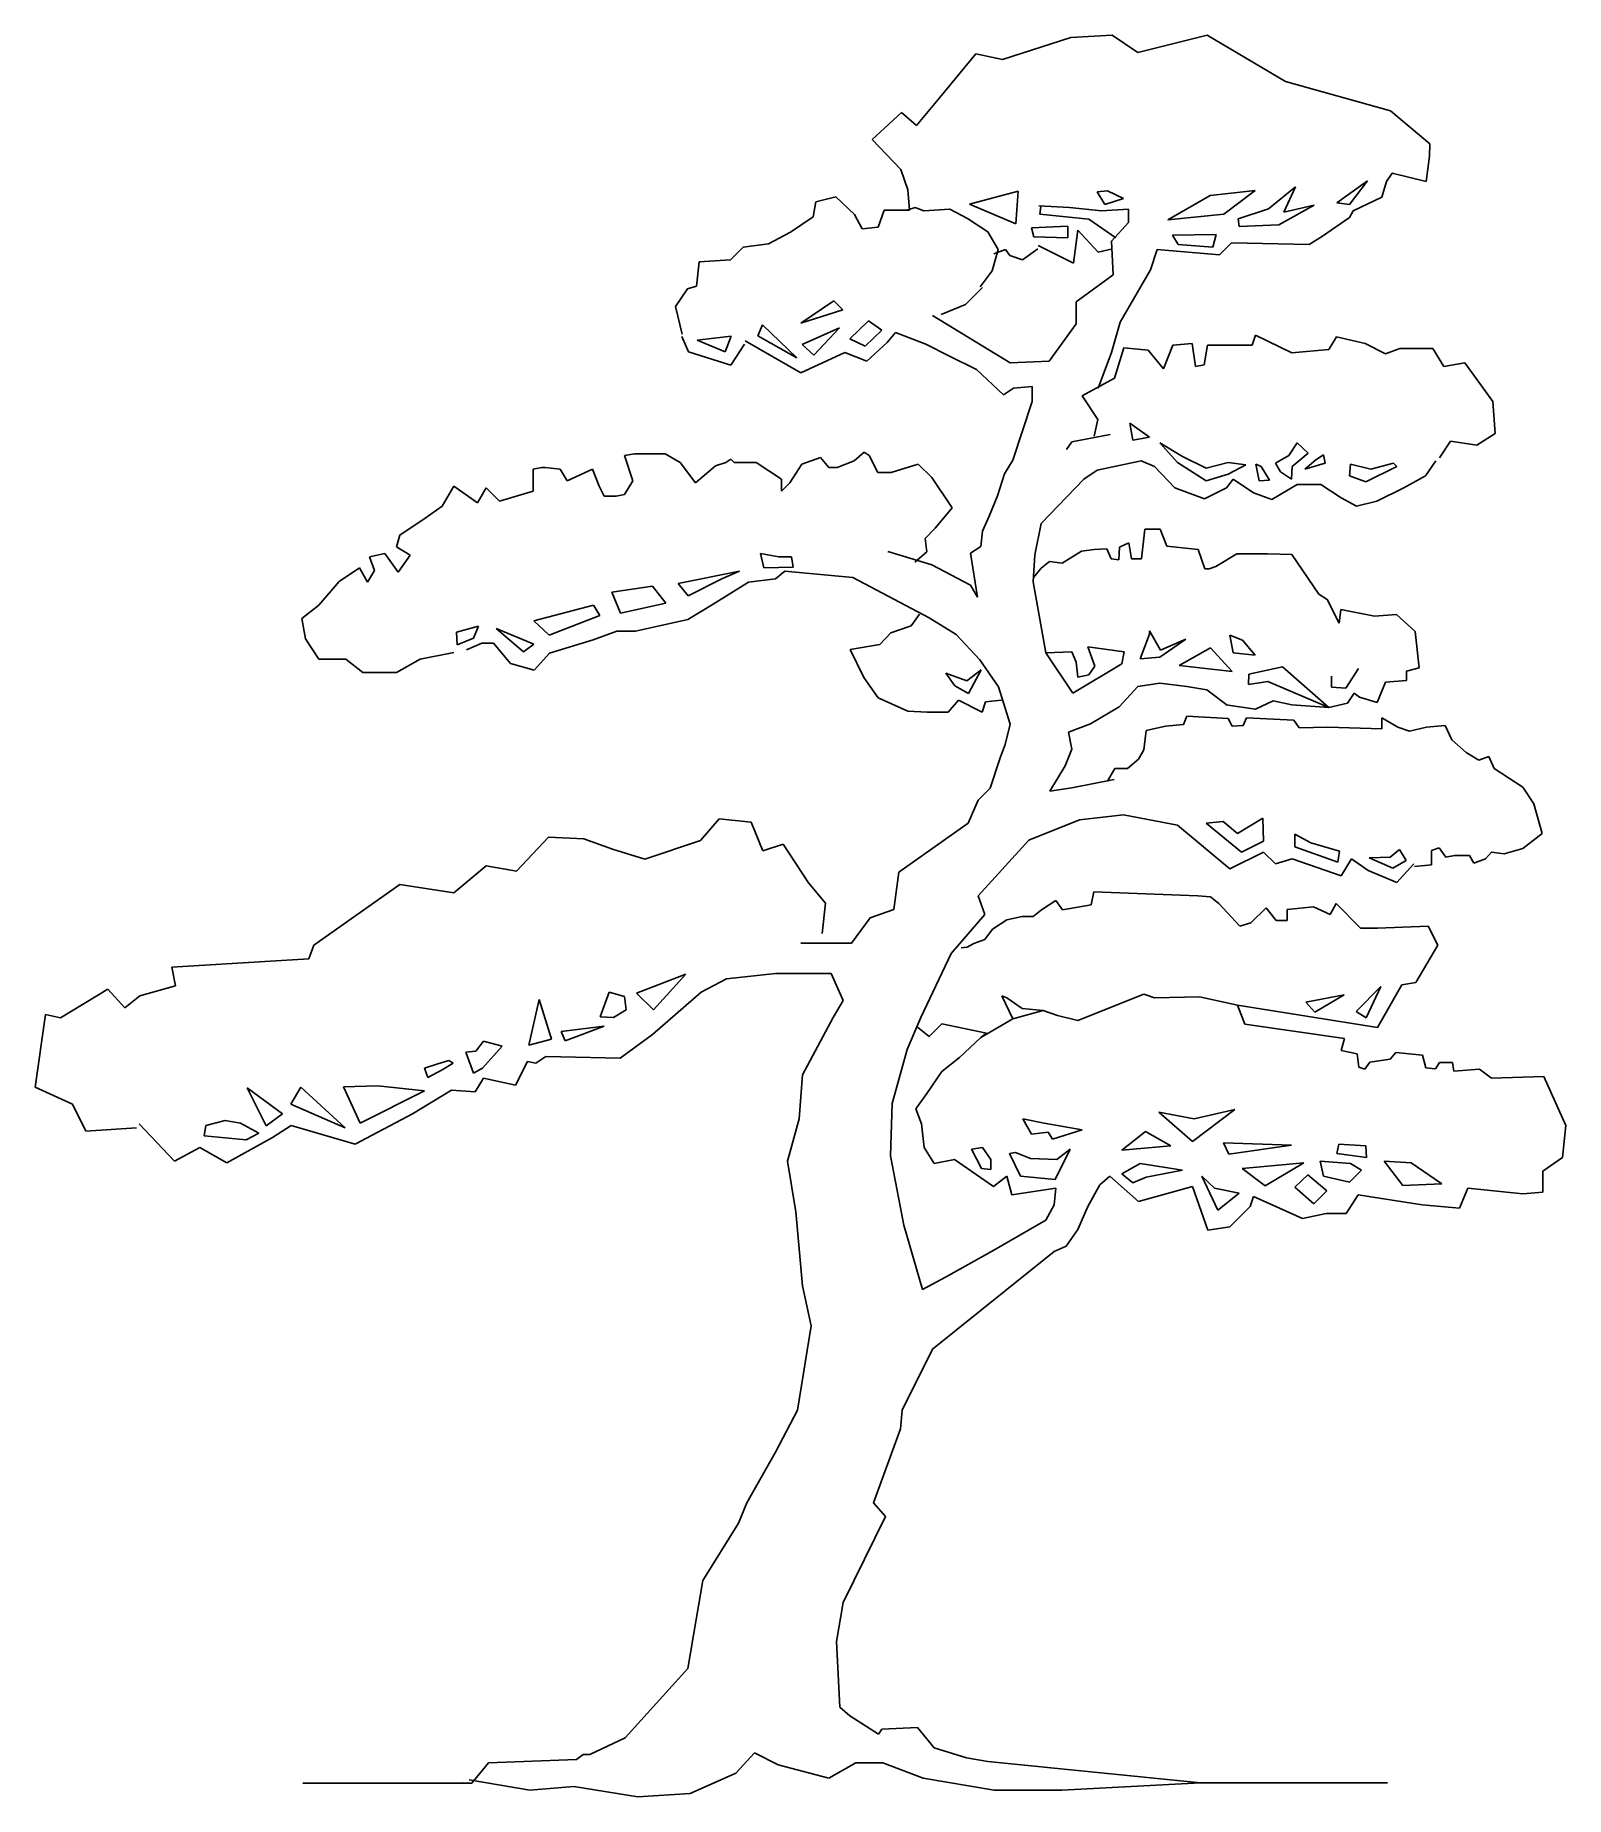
# Model space of a CAD drawing. Extents: x 722 to 4322, y 494 to 4636.
import ezdxf

# ---------------------------------------------------------------- set-up
doc = ezdxf.new("R2010")
doc.units = 0
doc.header["$MEASUREMENT"] = 0
doc.layers.add('0-0', color=7, linetype='CONTINUOUS')
doc.layers.add('0-5', color=7, linetype='CONTINUOUS')

msp = doc.modelspace()

# ---------------------------------------------------------------- linework, layer by layer
at = {"layer": '0-0', "color": 7, "linetype": 'Continuous'}
for p, q in [((4000.938, 4352.0009), (3992.9972, 4292.4452)), ((2774.0908, 4272.5937), (2758.2093, 4320.2383)), ((3913.5896, 4312.2975), (3899.6936, 4292.4452)), ((3992.9972, 4292.4452), (3913.5896, 4312.2975)), ((2778.0612, 4224.9492), (2774.0908, 4272.5937)), ((3243.5902, 4270.1122), (3219.768, 4268.1274)), ((3219.768, 4268.1274), (3237.6343, 4238.3495)), ((3281.3085, 4252.2455), (3243.5902, 4270.1122)), ((3485.3189, 4259.5586), (3591.2187, 4271.3255)), ((3591.2187, 4271.3255), (3517.2571, 4215.854)), ((3686.2875, 4280.0382), (3622.7611, 4228.4232)), ((3658.4945, 4220.4821), (3686.2875, 4280.0382)), ((3855.0286, 4293.9341), (3783.5618, 4242.3192)), ((3813.3396, 4238.3495), (3855.0286, 4293.9341)), ((3888.7765, 4255.2233), (3899.6936, 4292.4452)), ((2551.7496, 4209.0676), (2557.7051, 4244.8014)), ((2557.7051, 4244.8014), (2605.3497, 4256.7125)), ((2605.3497, 4256.7125), (2649.0239, 4215.0236)), ((2704.6092, 4185.2454), (2718.5055, 4224.9492)), ((2718.5055, 4224.9492), (2778.0612, 4224.9492)), ((2791.9572, 4231.401), (2774.0905, 4225.4458)), ((2811.8091, 4223.4606), (2791.9572, 4231.401)), ((2873.3499, 4227.4306), (2811.8091, 4223.4606)), ((2915.0389, 4205.5932), (2873.3499, 4227.4306)), ((3028.2998, 4192.6338), (2919.2893, 4239.3526)), ((3154.2564, 4231.401), (3082.7895, 4235.371)), ((3086.7596, 4233.3862), (3084.7747, 4215.5192)), ((3229.6936, 4223.4606), (3154.2564, 4231.401)), ((3293.2196, 4227.4303), (3229.6936, 4223.4606)), ((3237.6343, 4238.3495), (3281.3085, 4252.2455)), ((3293.2196, 4195.6676), (3293.2196, 4227.4303)), ((3386.1428, 4202.4063), (3485.3189, 4259.5586)), ((3622.7611, 4228.4232), (3551.2943, 4204.601)), ((3646.5837, 4190.7043), (3729.9617, 4236.3636)), ((3729.9617, 4236.3636), (3658.4945, 4220.4821)), ((3783.5618, 4242.3192), (3813.3396, 4238.3495)), ((3821.28, 4223.4606), (3888.7765, 4255.2233)), ((2498.1495, 4173.3342), (2551.7496, 4209.0676)), ((2649.0239, 4215.0236), (2666.8906, 4181.2753)), ((2666.8906, 4181.2753), (2704.6092, 4185.2454)), ((2962.6838, 4173.8305), (2915.0389, 4205.5932)), ((3150.286, 4187.7272), (3064.9228, 4183.7565)), ((3064.9228, 4183.7565), (3070.8784, 4161.9194)), ((3084.7747, 4215.5192), (3199.9157, 4203.6084)), ((3150.286, 4159.9338), (3150.286, 4187.7272)), ((3199.9157, 4203.6084), (3263.4418, 4159.9338)), ((3253.5158, 4151.9938), (3293.2196, 4195.6676)), ((3517.2571, 4215.854), (3386.1428, 4202.4063)), ((3551.2943, 4204.601), (3553.2795, 4186.7343)), ((3553.2795, 4186.7343), (3646.5837, 4190.7043)), ((3813.3396, 4207.5787), (3749.8132, 4163.9049)), ((3813.3396, 4207.5787), (3821.28, 4223.4606)), ((2386.9787, 4137.6008), (2446.5344, 4145.5419)), ((2446.5344, 4145.5419), (2498.1495, 4173.3342)), ((2986.5057, 4132.1415), (2962.6838, 4173.8305)), ((3070.8784, 4161.9194), (3150.286, 4159.9338)), ((3080.804, 4142.0671), (3164.1823, 4100.3782)), ((3164.1823, 4100.3782), (3174.1083, 4177.8009)), ((3174.1083, 4177.8009), (3221.7525, 4126.186)), ((3257.4862, 4072.5859), (3253.5158, 4151.9938)), ((3396.4491, 4165.8894), (3499.6793, 4167.875)), ((3410.3458, 4144.0527), (3396.4491, 4165.8894)), ((3491.7386, 4138.0971), (3410.3458, 4144.0527)), ((3499.6793, 4167.875), (3491.7386, 4138.0971)), ((3507.6204, 4120.2304), (3535.4128, 4148.0231)), ((3535.4128, 4148.0231), (3718.0502, 4144.0527)), ((3718.0502, 4144.0527), (3749.8132, 4163.9049)), ((2277.7932, 4046.2821), (2283.7488, 4103.8522)), ((2283.7488, 4103.8522), (2357.2008, 4107.823)), ((2357.2008, 4107.823), (2386.9787, 4137.6008)), ((2972.6098, 4082.5122), (2986.5057, 4132.1415)), ((3004.3724, 4132.1415), (2976.5798, 4122.2159)), ((3014.2984, 4118.2452), (3004.3724, 4132.1415)), ((3044.0762, 4108.3193), (3014.2984, 4118.2452)), ((3079.81, 4134.1271), (3044.0762, 4108.3193)), ((3221.7525, 4126.186), (3255.501, 4134.1271)), ((3344.8346, 4084.497), (3360.7164, 4132.1415)), ((3360.7164, 4132.1415), (3507.6204, 4120.2304)), ((2944.8168, 4044.7932), (2972.6098, 4082.5122)), ((3170.1379, 4009.0598), (3257.4862, 4072.5859)), ((3273.3681, 3961.4149), (3344.8346, 4084.497)), ((2228.1633, 3998.6375), (2255.9562, 4040.3265)), ((2255.9562, 4040.3265), (2277.7932, 4046.2821)), ((2910.0777, 4003.1042), (2949.7815, 4042.808)), ((2244.045, 3933.1266), (2228.1633, 3998.6375)), ((2522.378, 3959.5985), (2600.1501, 4012.0947)), ((2621.5373, 3990.7073), (2522.378, 3959.5985)), ((2600.1501, 4012.0947), (2621.5373, 3990.7073)), ((2832.6557, 3977.2968), (3015.2931, 3866.1261)), ((2852.5072, 3979.2819), (2910.0777, 4003.1042)), ((3170.1379, 3957.4445), (3170.1379, 4009.0598)), ((2421.7209, 3929.6522), (2432.9403, 3955.7101)), ((2432.9403, 3955.7101), (2513.0398, 3878.0373)), ((2613.7601, 3947.9329), (2526.2666, 3909.0469)), ((2553.4868, 3883.7708), (2613.7601, 3947.9329)), ((2608.3289, 3943.5485), (2608.8555, 3944.0441)), ((2681.7809, 3964.393), (2638.1067, 3922.704)), ((2673.8401, 3904.8373), (2713.5439, 3942.5556)), ((2713.5439, 3942.5556), (2681.7809, 3964.393)), ((2745.3073, 3937.593), (2725.4551, 3913.7707)), ((2816.7741, 3909.8), (2745.3073, 3937.593)), ((3106.6118, 3870.0969), (3170.1379, 3957.4445)), ((3253.5158, 3889.9484), (3273.3681, 3961.4149)), ((2243.0538, 3927.6667), (2258.9355, 3891.9333)), ((2278.8564, 3919.1869), (2358.8831, 3928.3328)), ((2345.1641, 3891.749), (2278.8564, 3919.1869)), ((2358.8831, 3928.3328), (2345.1641, 3891.749)), ((2358.195, 3860.1706), (2389.9579, 3909.8)), ((2522.9661, 3842.3039), (2391.9434, 3917.7407)), ((2421.7209, 3929.6522), (2513.0398, 3878.0373)), ((2526.2666, 3909.0469), (2553.4868, 3883.7708)), ((2638.1067, 3922.704), (2673.8401, 3904.8373)), ((2725.4551, 3913.7707), (2677.8109, 3870.0969)), ((2872.3594, 3882.0073), (2816.7741, 3909.8)), ((3260.4626, 3829.8964), (3282.2993, 3901.3633)), ((3282.2993, 3901.3633), (3339.8698, 3895.4077)), ((3339.8698, 3895.4077), (3375.6036, 3851.7335)), ((3375.6036, 3851.7335), (3397.4403, 3907.3188)), ((3397.4403, 3907.3188), (3443.1, 3911.2892)), ((3443.1, 3911.2892), (3451.0408, 3857.6891)), ((3470.8927, 3861.6591), (3478.8331, 3907.3188)), ((3478.8331, 3907.3188), (3584.0485, 3907.3188)), ((3584.0485, 3907.3188), (3591.9893, 3931.1411)), ((3677.3521, 3889.4521), (3591.9893, 3931.1411)), ((3677.3521, 3889.4521), (3764.7007, 3897.3932)), ((3764.7007, 3897.3932), (3782.5675, 3927.1711)), ((3782.5675, 3927.1711), (3850.0639, 3911.2892)), ((3850.0639, 3911.2892), (3897.7084, 3887.4669)), ((3897.7084, 3887.4669), (3931.4567, 3899.3781)), ((3931.4567, 3899.3781), (4008.8791, 3899.3781)), ((4008.8791, 3899.3781), (4034.6869, 3857.6891)), ((2258.9355, 3891.9333), (2358.195, 3860.1706)), ((2626.1959, 3889.9484), (2522.9661, 3842.3039)), ((2677.8109, 3870.0969), (2626.1959, 3889.9484)), ((2935.8855, 3850.2443), (2872.3594, 3882.0073)), ((3015.2931, 3866.1261), (3106.6118, 3870.0969)), ((3221.7528, 3806.5705), (3253.5158, 3889.9484)), ((3451.0408, 3857.6891), (3470.8927, 3861.6591)), ((4034.6869, 3857.6891), (4084.3166, 3865.6298)), ((4084.3166, 3865.6298), (4149.8279, 3775.3037)), ((2999.4116, 3790.6886), (2935.8855, 3850.2443)), ((3260.4626, 3829.8964), (3183.9918, 3788.054)), ((3023.2338, 3806.5705), (2999.4116, 3790.6886)), ((3066.908, 3774.8071), (3021.249, 3636.8364)), ((3066.908, 3810.5412), (3023.2338, 3806.5705)), ((3066.908, 3774.8071), (3066.908, 3810.5412)), ((3183.9918, 3788.054), (3221.073, 3732.4327)), ((4149.8279, 3775.3037), (4155.7834, 3699.8669)), ((3221.073, 3732.4327), (3212.8328, 3693.2917)), ((3159.6757, 3679.8878), (3250.3325, 3697.6081)), ((3296.673, 3724.0884), (3303.293, 3684.3682)), ((3343.0136, 3690.9882), (3296.673, 3724.0884)), ((3303.293, 3684.3682), (3343.0136, 3690.9882)), ((4155.7834, 3699.8669), (4112.1089, 3672.0739)), ((2108.0604, 3647.7553), (2131.8827, 3651.7257)), ((2127.9123, 3588.1996), (2108.0604, 3647.7553)), ((2131.8827, 3651.7257), (2203.3493, 3651.7257)), ((2203.3493, 3651.7257), (2239.0829, 3631.8738)), ((2648.0323, 3635.8442), (2671.8542, 3655.696)), ((2671.8542, 3655.696), (2683.7654, 3647.7553)), ((2683.7654, 3647.7553), (2703.6176, 3608.0515)), ((3147.6945, 3661.9161), (3159.6757, 3679.8878)), ((3366.6713, 3677.5331), (3408.3603, 3631.8734)), ((3420.2714, 3645.7697), (3366.6713, 3677.5331)), ((3475.8567, 3617.9774), (3420.2714, 3645.7697)), ((3638.6423, 3629.8886), (3670.4056, 3647.7553)), ((3670.4056, 3647.7553), (3690.2575, 3677.5331)), ((3716.0647, 3653.7109), (3678.3464, 3621.9475)), ((3690.2575, 3677.5331), (3716.0647, 3653.7109)), ((3751.7981, 3649.7401), (3733.9317, 3637.829)), ((3755.7684, 3629.8886), (3751.7981, 3649.7401)), ((4050.5677, 3681.9995), (4024.7602, 3642.296)), ((4112.1089, 3672.0739), (4050.5677, 3681.9995)), ((1893.6599, 3615.9919), (1913.5118, 3619.963)), ((1893.6599, 3564.3777), (1893.6599, 3615.9919)), ((1913.5118, 3619.963), (1921.4526, 3619.963)), ((1921.4526, 3619.963), (1957.1858, 3615.9919)), ((1957.1858, 3615.9919), (1973.0675, 3588.1996)), ((1973.0675, 3588.1996), (2032.6232, 3615.9919)), ((2032.6232, 3615.9919), (2048.5049, 3576.2885)), ((2239.0829, 3631.8738), (2274.8165, 3584.2289)), ((2274.8165, 3584.2289), (2322.4609, 3623.933)), ((2322.4609, 3623.933), (2346.2833, 3631.8738)), ((2346.2833, 3631.8738), (2358.1943, 3639.8142)), ((2358.1943, 3639.8142), (2366.1352, 3631.8738)), ((2366.1352, 3631.8738), (2417.75, 3631.8738)), ((2417.75, 3631.8738), (2477.3057, 3592.1703)), ((2497.1576, 3584.2289), (2524.9502, 3627.9037)), ((2524.9502, 3627.9037), (2568.6247, 3643.7846)), ((2568.6247, 3643.7846), (2588.4763, 3619.963)), ((2588.4763, 3619.963), (2608.3282, 3619.963)), ((2608.3282, 3619.963), (2648.0323, 3635.8442)), ((2703.6176, 3608.0515), (2735.3807, 3608.0515)), ((2735.3807, 3608.0515), (2798.9067, 3627.9037)), ((2798.9067, 3627.9037), (2830.6694, 3596.1404)), ((2985.5156, 3553.4591), (3001.3968, 3605.0734)), ((3001.3968, 3605.0734), (3021.249, 3636.8364)), ((3188.0046, 3592.1696), (3219.768, 3614.0067)), ((3322.9978, 3635.8442), (3219.768, 3614.0067)), ((3322.9978, 3635.8442), (3354.7609, 3621.9475)), ((3354.7609, 3621.9475), (3402.4051, 3572.3177)), ((3408.3603, 3631.8734), (3475.8567, 3588.1996)), ((3527.4716, 3631.8734), (3475.8567, 3617.9774)), ((3475.8567, 3588.1996), (3527.4716, 3604.0808)), ((3569.1606, 3625.9179), (3527.4716, 3631.8734)), ((3527.4716, 3604.0808), (3569.1606, 3625.9179)), ((3592.9829, 3627.903), (3600.924, 3588.1996)), ((3604.894, 3621.9475), (3592.9829, 3627.903)), ((3624.7463, 3590.1844), (3604.894, 3621.9475)), ((3650.5537, 3610.0363), (3638.6423, 3629.8886)), ((3676.3609, 3592.1696), (3650.5537, 3610.0363)), ((3678.3464, 3621.9475), (3676.3609, 3592.1696)), ((3733.9317, 3637.829), (3708.1242, 3615.9919)), ((3708.1242, 3615.9919), (3755.7684, 3629.8886)), ((3813.3389, 3600.1107), (3815.3241, 3627.903)), ((3815.3241, 3627.903), (3862.969, 3615.9919)), ((3924.5096, 3621.9475), (3851.0575, 3586.2141)), ((3862.969, 3615.9919), (3916.5688, 3629.8886)), ((3916.5688, 3629.8886), (3924.5096, 3621.9475)), ((3992.0067, 3600.1107), (4015.8286, 3635.8442)), ((1679.2593, 3528.6439), (1707.0519, 3576.2885)), ((1707.0519, 3576.2885), (1762.6374, 3536.5847)), ((1762.6374, 3536.5847), (1782.4893, 3572.3181)), ((1782.4893, 3572.3181), (1814.2524, 3540.5554)), ((1814.2524, 3540.5554), (1893.6599, 3564.3777)), ((2048.5049, 3576.2885), (2060.4159, 3552.4662)), ((2108.0604, 3556.4369), (2127.9123, 3588.1996)), ((2477.3057, 3592.1703), (2477.3057, 3564.3777)), ((2477.3057, 3564.3777), (2497.1576, 3584.2289)), ((2830.6694, 3596.1404), (2878.3143, 3524.6732)), ((3188.0046, 3592.1696), (3088.1767, 3488.0379)), ((3402.4051, 3572.3177), (3471.887, 3546.5106)), ((3471.887, 3546.5106), (3523.5016, 3572.3177)), ((3523.5016, 3572.3177), (3539.3831, 3592.1696)), ((3539.3831, 3592.1696), (3587.028, 3560.4066)), ((3600.924, 3588.1996), (3624.7463, 3590.1844)), ((3630.7019, 3544.5251), (3690.2575, 3580.2585)), ((3690.2575, 3580.2585), (3745.8432, 3580.2585)), ((3745.8432, 3580.2585), (3793.4874, 3548.4958)), ((3851.0575, 3586.2141), (3813.3389, 3600.1107)), ((3876.8657, 3540.5551), (3940.3914, 3572.3177)), ((3940.3914, 3572.3177), (3992.0067, 3600.1107)), ((1639.5555, 3500.852), (1679.2593, 3528.6439)), ((2060.4159, 3552.4662), (2088.2085, 3552.4662)), ((2088.2085, 3552.4662), (2108.0604, 3556.4369)), ((2878.3143, 3524.6732), (2838.6102, 3477.029)), ((2965.6634, 3505.8139), (2985.5156, 3553.4591)), ((3587.028, 3560.4066), (3630.7019, 3544.5251)), ((3793.4874, 3548.4958), (3829.2212, 3528.6436)), ((3829.2212, 3528.6436), (3876.8657, 3540.5551)), ((1580, 3461.1471), (1639.5555, 3500.852)), ((2949.7818, 3470.0805), (2965.6634, 3505.8139)), ((3072.8639, 3414.4955), (3088.1767, 3488.0379)), ((1572.0592, 3433.3548), (1580, 3461.1471)), ((2838.6102, 3477.029), (2814.7879, 3453.2067)), ((2814.7879, 3453.2067), (2818.7586, 3421.4433)), ((2945.8115, 3434.3474), (2949.7818, 3470.0805)), ((3294.2108, 3442.7848), (3272.3741, 3432.8585)), ((3300.1667, 3405.0655), (3294.2108, 3442.7848)), ((3331.9298, 3474.5475), (3323.9887, 3405.0655)), ((3367.6628, 3474.5475), (3331.9298, 3474.5475)), ((3383.5447, 3434.8434), (3367.6628, 3474.5475)), ((1508.533, 3409.5325), (1544.2666, 3417.4733)), ((1520.4443, 3377.7695), (1508.533, 3409.5325)), ((1544.2666, 3417.4733), (1576.0296, 3373.7995)), ((1603.8223, 3413.5029), (1572.0592, 3433.3548)), ((1576.0296, 3373.7995), (1603.8223, 3413.5029)), ((2427.6763, 3417.4733), (2435.617, 3383.7251)), ((2471.3506, 3409.5325), (2427.6763, 3417.4733)), ((2501.1285, 3409.5325), (2471.3506, 3409.5325)), ((2505.0988, 3385.7099), (2501.1285, 3409.5325)), ((2727.4406, 3422.4359), (2830.6705, 3390.6732)), ((2818.7586, 3421.4433), (2790.966, 3397.6211)), ((2921.9892, 3418.4655), (2945.8115, 3434.3474)), ((2937.8707, 3315.2353), (2921.9892, 3418.4655)), ((3068.8932, 3350.9691), (3072.8639, 3414.4955)), ((3107.603, 3399.1099), (3087.7511, 3383.2291)), ((3137.3808, 3395.1396), (3107.603, 3399.1099)), ((3183.0402, 3422.9326), (3137.3808, 3395.1396)), ((3212.818, 3426.903), (3183.0402, 3422.9326)), ((3242.5959, 3428.8878), (3212.818, 3426.903)), ((3252.5218, 3405.0655), (3242.5959, 3428.8878)), ((3270.3885, 3403.0807), (3252.5218, 3405.0655)), ((3272.3741, 3432.8585), (3270.3885, 3403.0807)), ((3323.9887, 3405.0655), (3300.1667, 3405.0655)), ((3456.9964, 3426.903), (3383.5447, 3434.8434)), ((3472.8782, 3381.2436), (3456.9964, 3426.903)), ((3548.3154, 3416.977), (3498.6857, 3387.1992)), ((3619.7819, 3416.977), (3548.3154, 3416.977)), ((3677.3528, 3414.9915), (3619.7819, 3416.977)), ((3740.8788, 3321.6879), (3677.3528, 3414.9915)), ((1437.0661, 3351.962), (1484.7109, 3383.7251)), ((1484.7109, 3383.7251), (1503.6826, 3350.5239)), ((1503.6826, 3350.5239), (1520.4443, 3377.7695)), ((2463.4104, 3357.9176), (2399.8843, 3349.9772)), ((2435.617, 3383.7251), (2505.0988, 3385.7099)), ((2484.845, 3376.0722), (2463.4104, 3357.9176)), ((2645.1663, 3361.2278), (2484.845, 3376.0722)), ((2824.7149, 3266.5985), (2645.1663, 3361.2278)), ((2830.6705, 3390.6732), (2921.9892, 3343.0287)), ((3087.7511, 3383.2291), (3069.8844, 3361.3917)), ((3482.8042, 3381.2436), (3472.8782, 3381.2436)), ((3498.6857, 3387.1992), (3482.8042, 3381.2436)), ((1389.4215, 3296.3764), (1437.0661, 3351.962)), ((2399.8843, 3349.9772), (2316.5064, 3298.3616)), ((2921.9892, 3343.0287), (2937.8707, 3315.2353)), ((3098.6707, 3184.2135), (3068.8932, 3350.9691)), ((3760.7307, 3309.7768), (3740.8788, 3321.6879)), ((1349.7177, 3264.6137), (1389.4215, 3296.3764)), ((2316.5064, 3298.3616), (2256.9507, 3262.6282)), ((2782.0319, 3247.2433), (2801.8838, 3275.0356)), ((3788.523, 3254.1911), (3760.7307, 3309.7768)), ((3792.4934, 3285.9545), (3788.523, 3254.1911)), ((3871.9013, 3270.0726), (3792.4934, 3285.9545)), ((3923.5163, 3274.0434), (3871.9013, 3270.0726)), ((3967.1901, 3234.3392), (3923.5163, 3274.0434)), ((1357.6587, 3216.9692), (1349.7177, 3264.6137)), ((1764.6228, 3246.7466), (1713.0079, 3232.8503)), ((1713.0079, 3232.8503), (1714.9931, 3203.0725)), ((1752.7118, 3218.954), (1764.6228, 3246.7466)), ((2090.1948, 3234.8359), (2034.6093, 3214.984)), ((2133.8688, 3234.8359), (2090.1948, 3234.8359)), ((2256.9507, 3262.6282), (2133.8688, 3234.8359)), ((2708.5799, 3203.5684), (2734.387, 3231.3614)), ((2734.387, 3231.3614), (2782.0319, 3247.2433)), ((2888.241, 3226.8948), (2824.7149, 3266.5985)), ((3368.6565, 3190.1691), (3342.8494, 3235.8278)), ((3342.8494, 3235.8278), (3342.8494, 3227.8873)), ((3977.1164, 3148.9764), (3967.1901, 3234.3392)), ((1389.4215, 3169.3246), (1357.6587, 3216.9692)), ((1714.9931, 3203.0725), (1752.7118, 3218.954)), ((1772.5643, 3207.0429), (1736.8308, 3191.1617)), ((1800.3569, 3207.0429), (1772.5643, 3207.0429)), ((1840.0607, 3159.3983), (1800.3569, 3207.0429)), ((2034.6093, 3214.984), (1931.3794, 3183.2206)), ((2639.0983, 3191.6576), (2708.5799, 3203.5684)), ((2670.8613, 3126.1464), (2639.0983, 3191.6576)), ((2943.8263, 3167.3391), (2888.241, 3226.8948)), ((3283.2937, 3186.1984), (3197.9302, 3198.1095)), ((3197.9302, 3198.1095), (3213.8117, 3152.4501)), ((3342.8494, 3227.8873), (3321.0119, 3170.3169)), ((3366.6713, 3174.2872), (3428.2122, 3215.9762)), ((3428.2122, 3215.9762), (3368.6565, 3190.1691)), ((3485.783, 3196.124), (3412.3307, 3154.4357)), ((3537.3976, 3140.539), (3485.783, 3196.124)), ((3531.4417, 3225.9018), (3539.3828, 3184.2135)), ((3561.2195, 3213.9914), (3531.4417, 3225.9018)), ((3590.9974, 3178.258), (3561.2195, 3213.9914)), ((1452.9476, 3169.3246), (1389.4215, 3169.3246)), ((1492.6515, 3137.5612), (1452.9476, 3169.3246)), ((1627.6445, 3169.3246), (1572.0592, 3137.5612)), ((1707.0519, 3185.2061), (1627.6445, 3169.3246)), ((1895.646, 3143.5168), (1840.0607, 3159.3983)), ((1931.3794, 3183.2206), (1895.646, 3143.5168)), ((2987.5004, 3103.813), (2943.8263, 3167.3391)), ((3160.2116, 3186.1984), (3098.6707, 3184.2135)), ((3098.6707, 3184.2135), (3162.1968, 3088.9241)), ((3170.1375, 3162.3757), (3160.2116, 3186.1984)), ((3162.1968, 3088.9241), (3277.3378, 3158.4057)), ((3174.1079, 3126.6423), (3170.1375, 3162.3757)), ((3213.8117, 3152.4501), (3199.9154, 3132.5979)), ((3277.3378, 3158.4057), (3283.2937, 3186.1984)), ((3321.0119, 3170.3169), (3366.6713, 3174.2872)), ((3412.3307, 3154.4357), (3537.3976, 3140.539)), ((3539.3828, 3184.2135), (3590.9974, 3178.258)), ((3947.3382, 3141.0353), (3977.1164, 3148.9764)), ((1572.0592, 3137.5612), (1492.6515, 3137.5612)), ((2704.6092, 3078.5022), (2670.8613, 3126.1464)), ((2863.4247, 3136.0723), (2913.0541, 3118.206)), ((2885.2618, 3106.2948), (2863.4247, 3136.0723)), ((2913.0541, 3118.206), (2946.8026, 3144.0138)), ((2946.8026, 3144.0138), (2917.0248, 3088.4281)), ((3199.9154, 3132.5979), (3174.1079, 3126.6423)), ((3315.0567, 3104.8056), (3366.6716, 3112.7464)), ((3366.6716, 3112.7464), (3430.1977, 3104.8056)), ((3770.6567, 3129.1245), (3770.6567, 3103.3171)), ((3804.4045, 3101.3315), (3834.1824, 3146.9909)), ((3877.8569, 3067.5836), (3897.7088, 3115.2282)), ((3897.7088, 3115.2282), (3947.3382, 3119.1986)), ((3947.3382, 3119.1986), (3947.3382, 3141.0353)), ((2774.0912, 3046.7392), (2704.6092, 3078.5022)), ((2893.2025, 3072.5466), (2869.3803, 3044.754)), ((2917.0248, 3088.4281), (2885.2618, 3106.2948)), ((2948.7878, 3044.754), (2893.2025, 3072.5466)), ((2956.7286, 3068.5759), (2948.7878, 3044.754)), ((2994.4468, 3072.5466), (2956.7286, 3068.5759)), ((3015.2934, 3016.4647), (2987.5004, 3103.813)), ((3271.3829, 3057.161), (3315.0567, 3104.8056)), ((3430.1977, 3104.8056), (3477.8426, 3096.8645)), ((3477.8426, 3096.8645), (3525.4872, 3061.1314)), ((3591.9896, 3051.7021), (3633.6782, 3071.5537)), ((3633.6782, 3071.5537), (3677.3528, 3061.6281)), ((3764.7011, 3055.6725), (3808.3753, 3065.5981)), ((3770.6567, 3103.3171), (3804.4045, 3101.3315)), ((3808.3753, 3065.5981), (3824.2568, 3089.42)), ((3824.2568, 3089.42), (3836.1679, 3079.4948)), ((3836.1679, 3079.4948), (3877.8569, 3067.5836)), ((2819.7505, 3044.754), (2774.0912, 3046.7392)), ((2869.3803, 3044.754), (2819.7505, 3044.754)), ((3203.8861, 3017.4573), (3271.3829, 3057.161)), ((3422.2559, 3015.4721), (3430.1963, 3035.324)), ((3430.1963, 3035.324), (3527.4709, 3029.3684)), ((3522.5076, 3061.6281), (3591.9896, 3051.7021)), ((3527.4709, 3029.3684), (3537.3969, 3011.5017)), ((3563.2044, 3013.4869), (3571.1451, 3031.3536)), ((3571.1451, 3031.3536), (3682.3157, 3025.398)), ((3682.3157, 3025.398), (3694.2265, 3007.5317)), ((3888.7754, 3005.5461), (3888.7754, 3031.3536)), ((3888.7754, 3031.3536), (3926.4937, 3009.5165)), ((3003.382, 2968.8201), (3015.2934, 3016.4647)), ((3152.2712, 2997.6054), (3203.8861, 3017.4573)), ((3160.2123, 2957.9016), (3152.2712, 2997.6054)), ((3328.9516, 2955.9164), (3334.9072, 3001.5757)), ((3334.9072, 3001.5757), (3380.5666, 3011.5017)), ((3380.5666, 3011.5017), (3422.2559, 3015.4721)), ((3537.3969, 3011.5017), (3563.2044, 3013.4869)), ((3694.2265, 3007.5317), (3762.4024, 3009.2356)), ((3762.4024, 3009.2356), (3888.7754, 3005.5461)), ((3926.4937, 3009.5165), (3954.2867, 2999.5905)), ((3954.2867, 2999.5905), (3993.9905, 3009.5165)), ((3993.9905, 3009.5165), (4037.6647, 3013.4869)), ((4037.6647, 3013.4869), (4053.5462, 2979.7387)), ((2991.4712, 2937.0571), (3003.382, 2968.8201)), ((3144.3304, 2918.1974), (3160.2123, 2957.9016)), ((3317.0409, 2934.0793), (3328.9516, 2955.9164)), ((4053.5462, 2979.7387), (4087.2944, 2949.9608)), ((4087.2944, 2949.9608), (4117.0722, 2932.0943)), ((2967.6485, 2865.5903), (2991.4712, 2937.0571)), ((3108.597, 2858.6419), (3144.3304, 2918.1974)), ((3243.5885, 2882.4644), (3261.4552, 2912.2424)), ((3261.4552, 2912.2424), (3291.233, 2912.2424)), ((3291.233, 2912.2424), (3317.0409, 2934.0793)), ((4140.8945, 2940.0349), (4117.0722, 2932.0943)), ((4140.8945, 2940.0349), (4152.8057, 2912.2424)), ((4152.8057, 2912.2424), (4220.3021, 2868.5679)), ((2939.8559, 2837.7976), (2967.6485, 2865.5903)), ((3160.2123, 2866.583), (3108.597, 2858.6419)), ((3259.4714, 2886.4347), (3160.2123, 2866.583)), ((4220.3021, 2868.5679), (4246.1096, 2828.8641)), ((2916.034, 2783.2051), (2939.8559, 2837.7976)), ((4246.1096, 2828.8641), (4265.9615, 2759.3826)), ((2286.7275, 2742.5085), (2330.4016, 2794.1234)), ((2330.4016, 2794.1234), (2405.839, 2786.1828)), ((2405.839, 2786.1828), (2433.6317, 2718.6862)), ((2753.2484, 2668.0639), (2916.034, 2783.2051)), ((3058.9676, 2743.5013), (3178.079, 2791.1455)), ((3178.079, 2791.1455), (3281.3088, 2803.0568)), ((3281.3088, 2803.0568), (3408.361, 2779.2343)), ((3408.361, 2779.2343), (3531.4427, 2676.0048)), ((3515.5609, 2787.1753), (3475.8567, 2783.2051)), ((3475.8567, 2783.2051), (3559.2347, 2715.7084)), ((3549.3087, 2759.3826), (3515.5609, 2787.1753)), ((3608.8644, 2795.1157), (3549.3087, 2759.3826)), ((3610.85, 2741.5159), (3608.8644, 2795.1157)), ((1853.956, 2671.0417), (1929.393, 2750.4494)), ((1929.393, 2750.4494), (2012.7711, 2746.4791)), ((2012.7711, 2746.4791), (2080.2678, 2722.6568)), ((2155.7048, 2698.8345), (2286.7275, 2742.5085)), ((2433.6317, 2718.6862), (2481.2759, 2734.5679)), ((2481.2759, 2734.5679), (2540.8316, 2643.249)), ((2939.8559, 2612.4784), (3058.9676, 2743.5013)), ((3559.2347, 2715.7084), (3610.85, 2741.5159)), ((3684.302, 2757.3974), (3684.302, 2727.6196)), ((3722.0202, 2737.5457), (3684.302, 2757.3974)), ((3789.517, 2717.6938), (3722.0202, 2737.5457)), ((4265.9615, 2759.3826), (4220.3021, 2723.6494)), ((2080.2678, 2722.6568), (2155.7048, 2698.8345)), ((3531.4427, 2676.0048), (3610.8503, 2715.7083)), ((3610.8503, 2715.7083), (3638.643, 2687.9158)), ((3638.643, 2687.9158), (3678.3468, 2699.8269)), ((3678.3468, 2699.8269), (3793.4877, 2660.123)), ((3684.302, 2727.6196), (3785.5463, 2691.886)), ((3785.5463, 2691.886), (3789.517, 2717.6938)), ((3793.4877, 2660.123), (3817.31, 2699.8269)), ((3817.31, 2699.8269), (3857.0138, 2672.0339)), ((3908.6284, 2703.7973), (3858.9987, 2701.8123)), ((3858.9987, 2701.8123), (3914.5836, 2677.99)), ((3930.4655, 2721.664), (3908.6284, 2703.7973)), ((3914.5836, 2677.99), (3946.3466, 2695.8562)), ((3946.3466, 2695.8562), (3930.4655, 2721.664)), ((4023.7683, 2725.6346), (4005.9013, 2719.679)), ((4005.9013, 2719.679), (4005.9013, 2685.9306)), ((4039.6499, 2703.7977), (4023.7683, 2725.6346)), ((4059.5017, 2707.7679), (4039.6499, 2703.7977)), ((4095.2348, 2707.7679), (4059.5017, 2707.7679)), ((4105.1615, 2689.9008), (4095.2348, 2707.7679)), ((4132.9538, 2699.8269), (4105.1615, 2689.9008)), ((4146.8501, 2715.7084), (4132.9538, 2699.8269)), ((4176.6279, 2711.7382), (4146.8501, 2715.7084)), ((4220.3021, 2723.6494), (4176.6279, 2711.7382)), ((1707.0519, 2619.4267), (1782.4891, 2682.9528)), ((1782.4891, 2682.9528), (1853.956, 2671.0417)), ((2741.3369, 2580.7156), (2753.2484, 2668.0639)), ((3857.0138, 2672.0339), (3924.5103, 2644.2416)), ((3924.5103, 2644.2416), (3964.2144, 2687.9158)), ((4005.9013, 2685.9306), (3966.1975, 2681.9604)), ((1377.5102, 2496.3452), (1580, 2639.2788)), ((1580, 2639.2788), (1707.0519, 2619.4267)), ((2540.8316, 2643.249), (2580.5355, 2595.6045)), ((2955.7378, 2568.8044), (2939.8559, 2612.4784)), ((3211.8255, 2622.4045), (3205.8702, 2591.6343)), ((3456.0041, 2612.4788), (3211.8255, 2622.4045)), ((3485.782, 2610.4934), (3456.0041, 2612.4788)), ((3505.6339, 2594.6121), (3485.782, 2610.4934)), ((2580.5355, 2595.6045), (2572.5948, 2524.1376)), ((2685.7516, 2560.8635), (2741.3369, 2580.7156)), ((2876.3298, 2477.4853), (2955.7378, 2568.8044)), ((3088.7441, 2579.7231), (3068.8918, 2563.8414)), ((3122.4919, 2601.56), (3088.7441, 2579.7231)), ((3138.3738, 2579.7231), (3122.4919, 2601.56)), ((3138.3738, 2579.7231), (3205.8702, 2591.6343)), ((3555.2636, 2541.0118), (3505.6339, 2594.6121)), ((3616.8045, 2584.6859), (3581.0707, 2548.9527)), ((3640.6267, 2554.9081), (3616.8045, 2584.6859)), ((3727.9754, 2586.6711), (3666.4342, 2580.7156)), ((3666.4342, 2580.7156), (3666.4342, 2554.9081)), ((3767.6785, 2568.8044), (3727.9754, 2586.6711)), ((3781.5756, 2594.6121), (3767.6785, 2568.8044)), ((3839.1457, 2537.0417), (3781.5756, 2594.6121)), ((2642.0775, 2501.3078), (2685.7516, 2560.8635)), ((2973.6027, 2534.0638), (2955.736, 2510.2415)), ((3007.3513, 2555.9007), (2973.6027, 2534.0638)), ((3043.0843, 2563.8414), (3007.3513, 2555.9007)), ((3068.8918, 2563.8414), (3043.0843, 2563.8414)), ((3581.0707, 2548.9527), (3555.2636, 2541.0118)), ((3666.4342, 2554.9081), (3640.6267, 2554.9081)), ((3878.8495, 2537.0417), (3839.1457, 2537.0417)), ((3997.9609, 2541.0118), (3878.8495, 2537.0417)), ((3997.9609, 2541.0118), (4021.0347, 2496.466)), ((1365.5993, 2464.582), (1377.5102, 2496.3452)), ((2522.9663, 2501.3078), (2642.0775, 2501.3078)), ((2914.047, 2492.3743), (2900.1507, 2490.3896)), ((2929.9285, 2500.3154), (2914.047, 2492.3743)), ((2955.736, 2510.2415), (2929.9285, 2500.3154)), ((4021.0347, 2496.466), (3968.7967, 2408.6774)), ((1365.5993, 2464.582), (1043.9985, 2444.7302)), ((1051.939, 2401.0559), (1043.9985, 2444.7302)), ((2804.8633, 2326.6113), (2876.3298, 2477.4853)), ((2136.1061, 2383.9935), (2252.5537, 2428.7095)), ((2252.5537, 2428.7095), (2176.1642, 2344.8671)), ((2348.2699, 2417.9297), (2288.7142, 2386.1668)), ((2463.4109, 2429.8408), (2348.2699, 2417.9297)), ((2594.4333, 2429.8408), (2463.4109, 2429.8408)), ((2622.2259, 2366.3149), (2594.4333, 2429.8408)), ((3878.8495, 2302.789), (3936.1797, 2403.2413)), ((3936.1797, 2403.2413), (3968.7967, 2408.6774)), ((781.95348, 2325.6189), (893.1241, 2393.115)), ((893.1241, 2393.115), (932.82789, 2349.441)), ((932.82789, 2349.441), (968.5613, 2377.2336)), ((968.5613, 2377.2336), (1051.939, 2401.0559)), ((1883.5196, 2261.8177), (1907.7909, 2369.016)), ((1907.7909, 2369.016), (1936.1074, 2275.976)), ((2072.3272, 2386.167), (2050.4903, 2328.5967)), ((2108.0608, 2376.2412), (2072.3272, 2386.167)), ((2112.031, 2344.478), (2108.0608, 2376.2412)), ((2176.1642, 2344.8671), (2136.1061, 2383.9935)), ((2288.7142, 2386.1668), (2173.5731, 2286.907)), ((2598.4036, 2326.6111), (2622.2259, 2366.3149)), ((2995.4405, 2377.2336), (3021.2476, 2323.6337)), ((3007.3516, 2373.2634), (2995.4405, 2377.2336)), ((3043.085, 2347.4558), (3007.3516, 2373.2634)), ((3174.1076, 2319.6633), (3328.9523, 2381.2044)), ((3354.7598, 2373.2634), (3459.9752, 2375.2484)), ((3459.9752, 2375.2484), (3549.3087, 2355.3967)), ((3800.6433, 2379.985), (3709.9963, 2362.7189)), ((3709.9963, 2362.7189), (3731.5788, 2338.9781)), ((3731.5788, 2338.9781), (3800.6433, 2379.985)), ((3886.9731, 2399.4094), (3828.7003, 2341.1365)), ((3852.441, 2326.0287), (3886.9731, 2399.4094)), ((722.3978, 2162.8332), (746.22007, 2333.5593)), ((746.22007, 2333.5593), (781.95348, 2325.6189)), ((2050.4903, 2328.5967), (2082.2531, 2326.6113)), ((2082.2531, 2326.6113), (2112.031, 2344.478)), ((2526.937, 2191.618), (2598.4036, 2326.6111)), ((2773.1003, 2251.1741), (2804.8633, 2326.6113)), ((2945.8108, 2279.9592), (3021.2476, 2323.6337)), ((3021.2476, 2323.6337), (3092.7148, 2343.4856)), ((3092.7148, 2343.4856), (3043.085, 2347.4558)), ((3092.7148, 2343.4856), (3126.463, 2331.5744)), ((3549.3087, 2355.3967), (3567.1751, 2310.7299)), ((3878.8495, 2302.789), (3549.3087, 2355.3967)), ((3828.7003, 2341.1365), (3852.441, 2326.0287)), ((1958.9103, 2293.6445), (2060.349, 2305.9815)), ((1968.5058, 2271.7118), (1958.9103, 2293.6445)), ((2060.349, 2305.9815), (1968.5058, 2271.7118)), ((2173.5731, 2286.907), (2098.1359, 2231.3218)), ((2824.7138, 2281.9445), (2796.9208, 2303.7818)), ((2854.4917, 2311.7224), (2824.7138, 2281.9445)), ((2959.7067, 2289.8853), (2854.4917, 2311.7224)), ((2896.1807, 2232.315), (2945.8108, 2279.9592)), ((2945.8108, 2279.9592), (2959.7067, 2289.8853)), ((3567.1751, 2310.7299), (3801.4275, 2276.9817)), ((1758.6674, 2247.2039), (1734.845, 2245.2187)), ((1734.845, 2245.2187), (1752.7118, 2195.5888)), ((1776.5341, 2271.0262), (1758.6674, 2247.2039)), ((1774.5487, 2207.4999), (1820.2081, 2259.115)), ((1820.2081, 2259.115), (1776.5341, 2271.0262)), ((1936.1074, 2275.976), (1883.5196, 2261.8177)), ((2737.3666, 2124.1216), (2773.1003, 2251.1741)), ((3793.4863, 2249.1889), (3801.4275, 2276.9817)), ((3831.2053, 2241.248), (3793.4863, 2249.1889)), ((3835.1753, 2209.4851), (3831.2053, 2241.248)), ((3908.3328, 2228.681), (3922.1892, 2244.6991)), ((3922.1892, 2244.6991), (3984.5437, 2237.7709)), ((3984.5437, 2237.7709), (3992.8574, 2208.6722)), ((1669.3339, 2217.426), (1637.5705, 2207.4999)), ((1637.5705, 2207.4999), (1645.5112, 2185.663)), ((1645.5112, 2185.663), (1679.2596, 2203.5295)), ((1695.1412, 2225.3666), (1669.3339, 2217.426)), ((1679.2596, 2203.5295), (1705.0671, 2219.4111)), ((1705.0671, 2219.4111), (1695.1412, 2225.3666)), ((1752.7118, 2195.5888), (1774.5487, 2207.4999)), ((1879.765, 2223.3813), (1851.9722, 2167.7958)), ((1899.6167, 2219.4107), (1879.765, 2223.3813)), ((1923.4392, 2235.2922), (1899.6167, 2219.4107)), ((2098.1359, 2231.3218), (1923.4392, 2235.2922)), ((2818.7583, 2147.9442), (2854.4917, 2199.5593)), ((2854.4917, 2199.5593), (2896.1807, 2232.315)), ((3849.0717, 2205.5146), (3835.1753, 2209.4851)), ((3860.9831, 2221.3962), (3849.0717, 2205.5146)), ((3908.3328, 2228.681), (3860.9831, 2221.3962)), ((3992.8574, 2208.6722), (4015.028, 2205.9009)), ((4015.028, 2205.9009), (4024.7273, 2221.143)), ((4024.7273, 2221.143), (4055.2116, 2221.143)), ((4055.2116, 2221.143), (4057.9831, 2200.0859)), ((4119.0578, 2205.5146), (4057.9831, 2200.0859)), ((4146.8501, 2183.6776), (4119.0578, 2205.5146)), ((809.74614, 2123.1292), (722.3978, 2162.8332)), ((1303.8197, 2099.9887), (1220.8928, 2161.3546)), ((1220.8928, 2161.3546), (1265.6733, 2071.7936)), ((1323.7222, 2123.2082), (1346.9418, 2163.0132)), ((1346.9418, 2163.0132), (1451.4297, 2066.818)), ((1528.3854, 2165.8109), (1446.9926, 2163.8257)), ((1446.9926, 2163.8257), (1486.6964, 2078.4626)), ((1486.6964, 2078.4626), (1637.5705, 2153.8998)), ((1637.5705, 2153.8998), (1528.3854, 2165.8109)), ((1701.0978, 2155.8846), (1609.7792, 2100.2993)), ((1756.6833, 2151.9144), (1701.0978, 2155.8846)), ((1776.5352, 2183.6773), (1756.6833, 2151.9144)), ((1851.9722, 2167.7958), (1776.5352, 2183.6773)), ((2518.9962, 2088.3882), (2526.937, 2191.618)), ((4269.9318, 2187.648), (4146.8501, 2183.6776)), ((4321.5475, 2072.5069), (4269.9318, 2187.648)), ((841.50899, 2059.6033), (809.74614, 2123.1292)), ((1451.4297, 2066.818), (1323.7222, 2123.2082)), ((2733.3965, 2001.0399), (2737.3666, 2124.1216)), ((2792.9508, 2112.2106), (2818.7583, 2147.9442)), ((1049.9555, 1989.1287), (966.57751, 2076.4771)), ((1123.4065, 2072.5069), (1119.4362, 2048.6848)), ((1169.0659, 2084.4182), (1123.4065, 2072.5069)), ((1204.7993, 2078.4626), (1169.0659, 2084.4182)), ((1248.4735, 2054.6403), (1204.7993, 2078.4626)), ((1265.6733, 2071.7936), (1303.8197, 2099.9887)), ((1323.9118, 2072.5069), (1280.2375, 2044.714)), ((1474.7863, 2028.8327), (1323.9118, 2072.5069)), ((1609.7792, 2100.2993), (1474.7863, 2028.8325)), ((2491.2036, 1989.1287), (2518.9962, 2088.3882)), ((2806.8471, 2076.4772), (2792.9508, 2112.2106)), ((2812.8027, 2020.8921), (2806.8471, 2076.4772)), ((3045.0702, 2088.3885), (3064.9221, 2052.6553)), ((3094.7, 2078.4626), (3045.0702, 2088.3885)), ((3184.0335, 2062.5811), (3094.7, 2078.4626)), ((3364.6858, 2104.2701), (3444.0933, 2034.7886)), ((3448.0637, 2088.3885), (3364.6858, 2104.2701)), ((3444.0933, 2034.7886), (3543.3532, 2110.2256)), ((3543.3532, 2110.2256), (3448.0637, 2088.3885)), ((4313.6064, 1997.0696), (4321.5475, 2072.5069)), ((960.62054, 2067.5439), (841.50899, 2059.6033)), ((1119.4362, 2048.6848), (1218.6958, 2038.7588)), ((1280.2375, 2044.714), (1173.0374, 1985.1583)), ((1218.6958, 2038.7588), (1248.4735, 2054.6403)), ((3064.9221, 2052.6553), (3104.6259, 2056.6255)), ((3104.6259, 2056.6255), (3114.5519, 2040.7442)), ((3114.5519, 2040.7442), (3184.0335, 2062.5811)), ((3277.3374, 2014.9365), (3332.9227, 2058.6109)), ((3332.9227, 2058.6109), (3392.4788, 2024.8625)), ((3516.5209, 2031.8436), (3528.8302, 2005.4661)), ((3676.5444, 2026.5682), (3516.5209, 2031.8436)), ((1109.5112, 2020.8917), (1049.9555, 1989.1287)), ((1173.0374, 1985.1583), (1109.5112, 2020.8917)), ((2511.0553, 1870.0173), (2491.2036, 1989.1287)), ((2765.1592, 1838.2543), (2733.3965, 2001.0399)), ((2836.625, 1983.1735), (2812.8027, 2020.8921)), ((2884.2699, 1993.0993), (2836.625, 1983.1735)), ((2884.2709, 1993.0993), (2975.5896, 1929.573)), ((2949.7811, 2020.8921), (2923.9737, 2016.9219)), ((2923.9737, 2016.9219), (2947.7959, 1971.2624)), ((2969.6334, 1993.0996), (2949.7811, 2020.8921)), ((2969.6334, 1969.2772), (2969.6334, 1993.0996)), ((3027.2035, 2008.981), (3013.3072, 2006.9958)), ((3013.3072, 2006.9958), (3039.1147, 1953.3957)), ((3062.9369, 1995.0846), (3027.2035, 2008.981)), ((3124.4778, 1993.0996), (3062.9369, 1995.0846)), ((3120.5074, 1945.4549), (3156.2408, 2016.9219)), ((3156.2408, 2016.9219), (3124.4778, 1993.0996)), ((3392.4788, 2024.8625), (3277.3374, 2014.9365)), ((3528.8302, 2005.4661), (3676.5444, 2026.5682)), ((3743.8573, 1989.1291), (3815.3241, 1983.1735)), ((3751.7977, 1953.3957), (3743.8573, 1989.1291)), ((3787.5315, 2028.833), (3783.5611, 2006.9958)), ((3783.5611, 2006.9958), (3853.0427, 1997.0698)), ((3851.0575, 2024.8625), (3787.5315, 2028.833)), ((3853.0427, 1997.0698), (3851.0575, 2024.8625)), ((3894.7314, 1989.1291), (3938.4055, 1931.5587)), ((3958.2578, 1985.1587), (3894.7314, 1989.1291)), ((4267.9473, 1965.3068), (4313.6064, 1997.0696)), ((2947.7959, 1971.2624), (2969.6334, 1969.2772)), ((2975.5896, 1929.573), (3007.3527, 1953.3957)), ((3007.3527, 1953.3957), (3019.2635, 1909.7211)), ((3039.1147, 1953.3957), (3120.5074, 1945.4549)), ((3225.7235, 1933.5434), (3249.5458, 1953.3957)), ((3249.5458, 1953.3957), (3317.0423, 1893.8396)), ((3321.0116, 1983.1735), (3277.3374, 1959.3512)), ((3277.3374, 1959.3512), (3303.1449, 1937.5143)), ((3303.1449, 1937.5143), (3334.9079, 1951.4105)), ((3420.2714, 1967.292), (3321.0116, 1983.1735)), ((3334.9079, 1951.4105), (3420.2714, 1967.292)), ((3465.9308, 1953.3957), (3503.649, 1873.9881)), ((3495.7086, 1925.6032), (3465.9308, 1953.3957)), ((3705.5219, 1984.6873), (3560.5134, 1971.7014)), ((3560.5134, 1971.7014), (3614.621, 1930.5796)), ((3614.621, 1930.5796), (3705.5219, 1984.6873)), ((3684.2694, 1927.9644), (3714.9306, 1956.8219)), ((3714.9306, 1956.8219), (3760.0204, 1918.9464)), ((3813.3389, 1939.4993), (3751.7977, 1953.3957)), ((3841.1312, 1967.292), (3813.3389, 1939.4993)), ((3815.3241, 1983.1735), (3841.1312, 1967.292)), ((4029.7246, 1935.5289), (3958.2578, 1985.1587)), ((4267.9473, 1915.6769), (4267.9473, 1965.3068)), ((3019.2635, 1909.7211), (3122.4937, 1925.6026)), ((3122.4937, 1925.6026), (3118.5233, 1885.8989)), ((3197.9309, 1881.9285), (3225.7235, 1933.5434)), ((3317.0423, 1893.8396), (3444.094, 1929.573)), ((3444.094, 1929.573), (3479.8278, 1826.3432)), ((3553.2788, 1913.692), (3495.7086, 1925.6032)), ((3503.649, 1873.9881), (3553.2788, 1913.692)), ((3579.0873, 1881.9285), (3587.028, 1905.7508)), ((3587.028, 1905.7508), (3702.1694, 1854.136)), ((3729.3593, 1888.2854), (3684.2694, 1927.9644)), ((3760.0204, 1918.9464), (3729.3593, 1888.2854)), ((3805.3989, 1866.0471), (3833.1915, 1909.7211)), ((3833.1915, 1909.7211), (3984.0663, 1885.8989)), ((3938.4055, 1931.5587), (4029.7246, 1935.5289)), ((4071.4143, 1877.9583), (4091.2662, 1925.6026)), ((4220.3021, 1911.7067), (4091.2662, 1925.6026)), ((4220.3021, 1911.7067), (4267.9473, 1915.6769)), ((2526.937, 1695.3205), (2511.0553, 1870.0173)), ((3118.5233, 1885.8989), (3098.6711, 1850.1654)), ((3174.1086, 1828.3284), (3197.9309, 1881.9285)), ((3531.4427, 1834.2841), (3579.0873, 1881.9285)), ((3702.1694, 1854.136), (3757.7543, 1866.0471)), ((3757.7543, 1866.0471), (3805.3989, 1866.0471)), ((3984.0663, 1885.8989), (4071.4143, 1877.9583)), ((2808.8337, 1687.3799), (2765.1592, 1838.2543)), ((3098.6711, 1850.1654), (2976.488, 1779.4278)), ((3146.316, 1788.6246), (3174.1086, 1828.3284)), ((3479.8278, 1826.3432), (3531.4427, 1834.2841)), ((3118.5233, 1776.7134), (3146.316, 1788.6246)), ((2832.656, 1546.4314), (3118.5233, 1776.7134)), ((2862.7165, 1716.3937), (2976.488, 1779.4278)), ((2862.7165, 1716.3937), (2808.8337, 1687.3799)), ((2546.7891, 1602.0168), (2526.937, 1695.3205)), ((2515.026, 1403.4976), (2546.7891, 1602.0168)), ((2761.1892, 1403.4976), (2832.656, 1546.4314)), ((2463.4113, 1304.2381), (2515.026, 1403.4976)), ((2757.2188, 1359.8235), (2761.1892, 1403.4976)), ((2693.6927, 1185.1269), (2757.2188, 1359.8235)), ((2395.9146, 1185.1267), (2463.4113, 1304.2381)), ((2376.0628, 1137.4821), (2395.9146, 1185.1267)), ((2721.485, 1153.3637), (2693.6927, 1185.1269)), ((2292.6848, 1002.4893), (2376.0628, 1137.4821)), ((2622.2259, 950.87445), (2721.485, 1153.3637)), ((2276.8033, 911.17048), (2292.6848, 1002.4893)), ((2606.3444, 859.55573), (2622.2259, 950.87445)), ((2256.9514, 796.02949), (2276.8033, 911.17048)), ((2614.2851, 704.7109), (2606.3444, 859.55573)), ((2110.0474, 633.24399), (2256.9514, 796.02949)), ((2638.1074, 684.85896), (2614.2851, 704.7109)), ((2705.6039, 641.18479), (2638.1074, 684.85896)), ((2026.6692, 593.54011), (2110.0474, 633.24399)), ((2713.5446, 653.09592), (2705.6039, 641.18479)), ((2796.9226, 657.06635), (2713.5446, 653.09592)), ((2836.6264, 609.42175), (2796.9226, 657.06635)), ((1788.4465, 573.68821), (1994.9062, 581.62906)), ((1994.9062, 581.62906), (2010.7879, 593.54011)), ((2010.7879, 593.54011), (2026.6692, 593.54011)), ((2370.1056, 549.86624), (2413.78, 597.51079)), ((2413.78, 597.51079), (2469.3651, 569.71814)), ((2912.0636, 585.59944), (2836.6264, 609.42175)), ((2962.5914, 577.4498), (2912.0636, 585.59944)), ((1748.7427, 526.04371), (1788.4465, 573.68821)), ((2262.9055, 502.22165), (2370.1056, 549.86624)), ((2469.3651, 569.71814), (2588.4766, 537.95511)), ((2588.4766, 537.95511), (2652.0024, 573.68847)), ((2652.0024, 573.68847), (2715.5288, 573.68847)), ((2715.5288, 573.68847), (2810.8179, 537.95511)), ((1728.9694, 527.37459), (1748.7427, 526.04371)), ((1742.7857, 533.98464), (1885.7192, 510.16245)), ((1885.7192, 510.16245), (1988.9492, 518.10312)), ((1988.9492, 518.10312), (2139.8236, 494.28085)), ((2139.8236, 494.28085), (2262.9055, 502.22165)), ((2810.8179, 537.95511), (2977.5738, 510.16245)), ((2977.5738, 510.16245), (3136.389, 510.16245))]:
    msp.add_line(p, q, dxfattribs=at)
at = {"layer": '0-5', "color": 7, "linetype": 'Continuous'}
for p, q in [((3158.0197, 4631.2496), (2996.783, 4578.9679)), ((3158.0197, 4631.2496), (3254.561, 4636.3307)), ((3254.561, 4636.3307), (3315.5344, 4595.6816)), ((3315.5344, 4595.6816), (3478.1302, 4636.3307)), ((3478.1302, 4636.3307), (3662.3504, 4527.6969)), ((2850.0012, 4489.9629), (2934.1697, 4592.882)), ((2996.783, 4578.9679), (2934.1697, 4592.882)), ((3662.3504, 4527.6969), (3909.3951, 4458.2156)), ((2794.5421, 4424.4204), (2850.0012, 4489.9629)), ((2690.6748, 4391.1293), (2759.25, 4454.6707)), ((2759.25, 4454.6707), (2794.5421, 4424.4204)), ((3909.3951, 4458.2156), (4002.037, 4381.0142)), ((2690.6748, 4391.1293), (2758.2093, 4320.2383)), ((4002.037, 4381.0142), (4000.938, 4352.0009)), ((3033.9766, 4269.8572), (2919.2893, 4239.3526)), ((3028.2998, 4192.6338), (3033.9766, 4269.8572)), ((2234.432, 3346.9907), (2378.8656, 3375.8775)), ((2257.5415, 3318.1042), (2338.4242, 3358.5456)), ((2338.4242, 3358.5456), (2378.8656, 3375.8775)), ((2078.4439, 3326.77), (2173.7701, 3341.2134)), ((2098.6646, 3277.6628), (2078.4439, 3326.77)), ((2173.7701, 3341.2134), (2205.5454, 3300.772)), ((2234.432, 3346.9907), (2257.5415, 3318.1042)), ((1894.6564, 3259.3779), (2035.0494, 3296.002)), ((2035.0494, 3296.002), (2050.3094, 3271.586)), ((2205.5454, 3300.772), (2098.6646, 3277.6628)), ((1870.2404, 3186.1294), (1806.148, 3241.0657)), ((1806.148, 3241.0657), (1894.6564, 3204.4416)), ((1931.2806, 3225.8058), (1894.6564, 3259.3779)), ((2050.3094, 3271.586), (1931.2806, 3225.8058)), ((1894.6564, 3204.4416), (1870.2404, 3186.1294)), ((3655.3139, 3150.9052), (3576.4128, 3133.8455)), ((3764.7011, 3055.6725), (3655.3139, 3150.9052)), ((3576.4128, 3133.8455), (3575.3467, 3109.3224)), ((3575.3467, 3109.3224), (3621.1944, 3116.7861)), ((3621.1944, 3116.7861), (3764.7011, 3055.6725)), ((3764.7011, 3055.6725), (3677.3528, 3061.6281)), ((3328.9523, 2381.2044), (3354.7598, 2373.2634)), ((3126.463, 2331.5744), (3174.1076, 2319.6633)), ((2962.5914, 577.4498), (3462.3922, 527.37459)), ((1748.7427, 526.04371), (1351.7788, 526.04371)), ((3136.389, 510.16245), (3462.3922, 527.37459)), ((3462.3922, 527.37459), (3902.1233, 527.37459))]:
    msp.add_line(p, q, dxfattribs=at)

doc.saveas('drawing.dxf')
